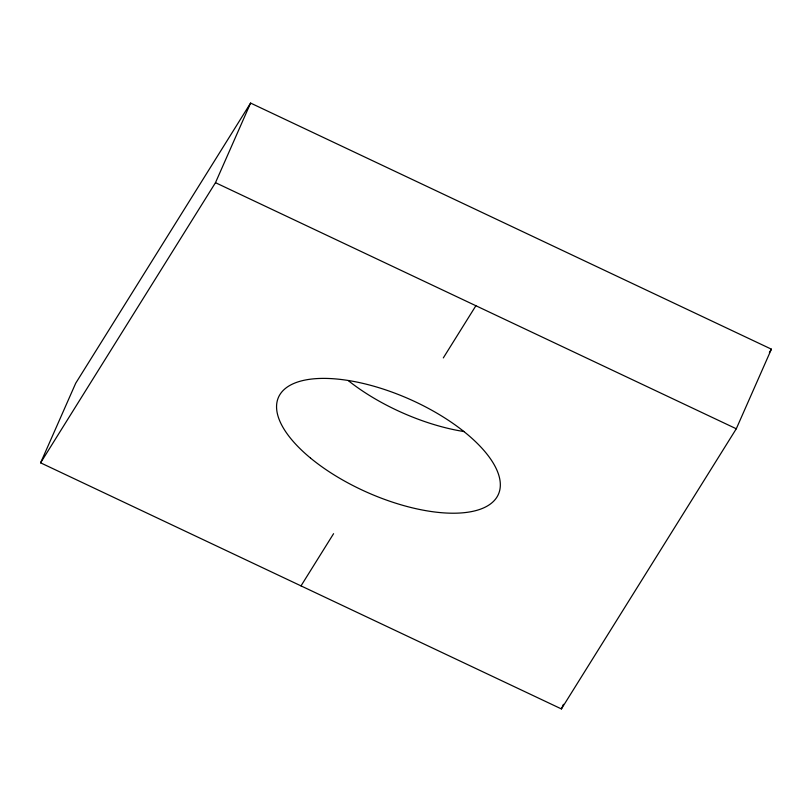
<?xml version="1.0" encoding="UTF-8"?>
<svg xmlns="http://www.w3.org/2000/svg" width="812" height="812" viewBox="0 0 812 812"><rect width="100%" height="100%" fill="white"/><g stroke="black" fill="none" stroke-linecap="round" stroke-linejoin="round"><path stroke-width="1.22" d="M40.6 462.83L75.709 383.223L250.593 103.073L771.4 349.17L736.291 428.777L561.407 708.927L40.6 462.83L215.484 182.68L250.593 103.073M561.407 708.927L563.447 704.308M301.008 585.878L333.58 533.687M443.311 357.919L475.893 305.728M769.39 352.388L771.4 349.17M215.484 182.68L736.291 428.777M464.21 431.588A120.186 51.176 23.8 0 1 348.409 380.716M310.529 458.08A120.186 51.176 23.8 0 0 496.944 497.066A120.186 51.176 23.8 0 0 357.859 382.259A120.186 51.176 23.8 0 0 310.529 458.08"/></g></svg>
